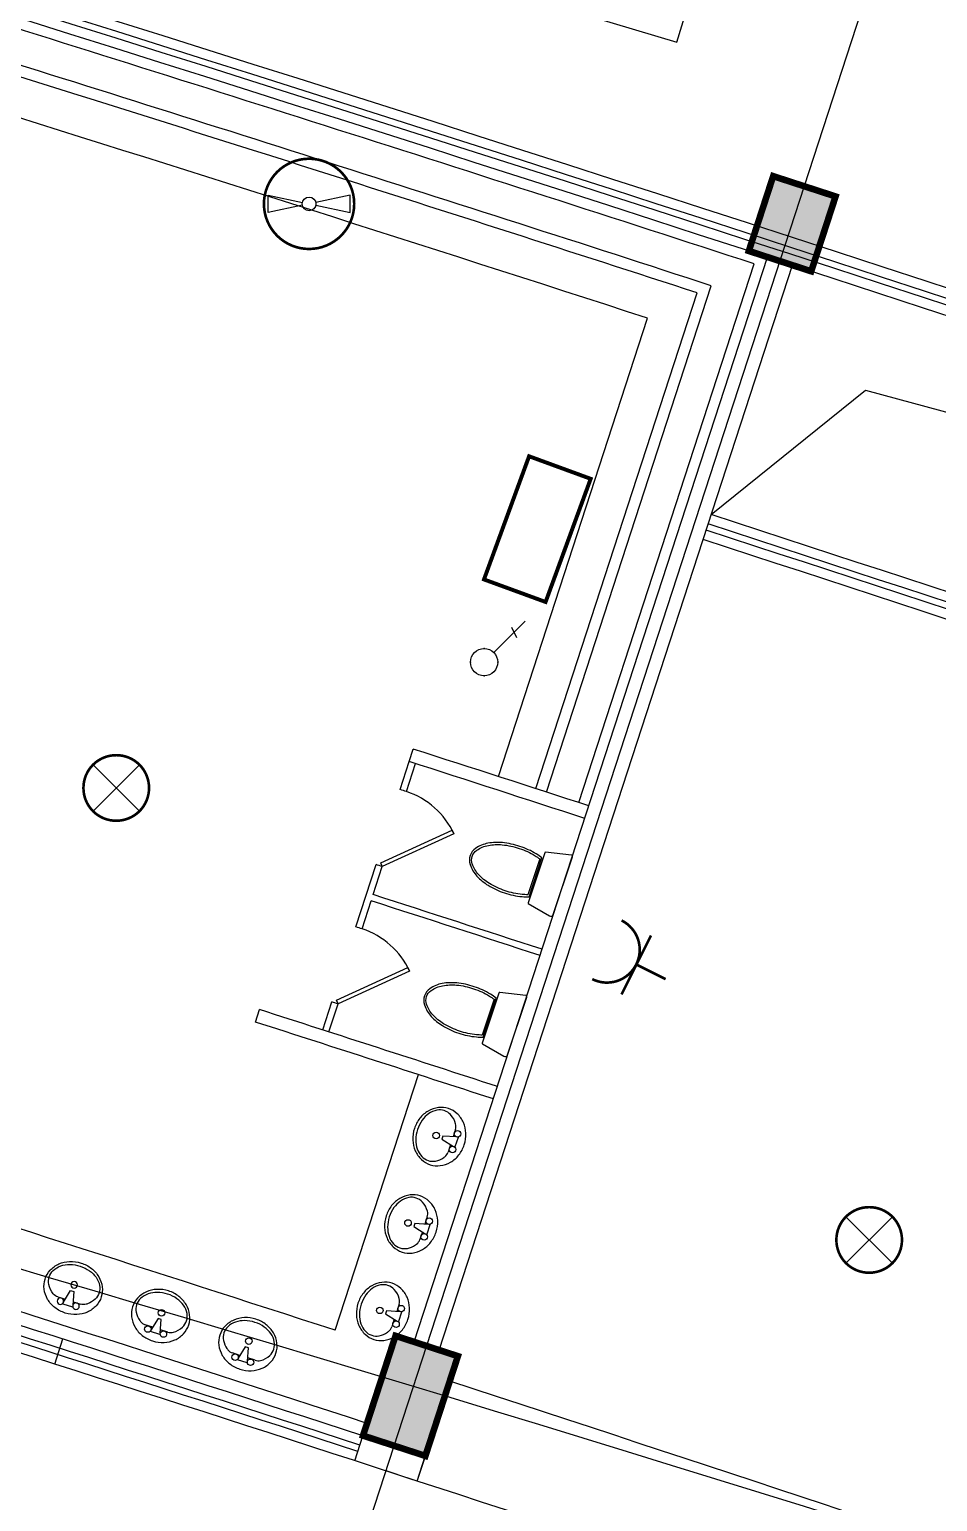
# Model space of a CAD drawing. Extents: x 24221263 to 48466785, y 43033036 to 86624613.
# Drawn here: x 24314257 to 24321179, y 43203597 to 43214820 of the extents above; entities that cross this region are included whole.
import ezdxf

# ---------------------------------------------------------------- set-up
doc = ezdxf.new("R2010")
doc.units = 0
doc.header["$MEASUREMENT"] = 0
doc.layers.get('0').update_dxf_attribs({"linetype": 'CONTINUOUS'})
for name, color, linetype in [('AC-W', 7, 'CONTINUOUS'), ('设备-动力', 3, 'CONTINUOUS'), ('设备-插座', 3, 'CONTINUOUS'), ('设备-照明', 3, 'CONTINUOUS'), ('设备-箱柜', 3, 'CONTINUOUS')]:
    doc.layers.add(name, color=color, linetype=linetype)
doc.styles.add('_TEL_DIM', font='SIMPLEX', dxfattribs={"width": 0.8, "height": 3.5, "bigfont": 'HZTXT'})
doc.styles.add('ATT', font='txt')
doc.styles.add('IDQSTYLE', font='simplex.shx', dxfattribs={"width": 0.7, "bigfont": 'hzfs1.shx'})

# ---------------------------------------------------------------- blocks, each defined once
blk = doc.blocks.new('15PLAV04')
at = {"color": 0, "linetype": 'ByBlock'}
for p, q in [((2.5, -1.5), (2.5, 1.5)), ((7, 0.5), (3, 1.5)), ((4, 1.25), (4, 3.635323)), ((7, -0.5), (7, 0.5)), ((3, -1.5), (7, -0.5)), ((4, -3.628449), (4, -1.25))]:
    blk.add_line(p, q, dxfattribs=at)
blk.add_lwpolyline([(8, 9, 0.109452), (4.986152, 8.332258, 0.102376), (2.343146, 6.363961, 0.093737), (0.622313, 3.491319, 0.088426), (0, 0, 0.088426), (0.622313, -3.491319, 0.093737), (2.343146, -6.363961, 0.102376), (4.986152, -8.332258, 0.109452), (8, -9, 0.109452), (11.013848, -8.332258, 0.102376), (13.656854, -6.363961, 0.093737), (15.377687, -3.491319, 0.088426), (16, 0, 0.088426), (15.377687, 3.491319, 0.093737), (13.656854, 6.363961, 0.102376), (11.013848, 8.332258, 0.109452)], format="xyb", close=True, dxfattribs=at)
for centre in [(3, 2.5), (9, 0), (3, -2.5)]:
    blk.add_circle(centre, 1, dxfattribs=at)
for centre, radius, start, end in [((7, 3.635323), 3, 146.09549, 180), ((11.358035, 0.706347), 8.250845, 143.130102, 146.09549), ((9.915843, 1.787992), 6.448105, 118.911201, 143.130102), ((9, 3.446272), 4.553728, 90, 118.911201), ((9, 3.446272), 4.553728, 61.088799, 90), ((8.084157, 1.787992), 6.448105, 36.869898, 61.088799), ((6.641965, 0.706347), 8.250845, 17.257939, 36.869898), ((4.368267, 0), 10.631733, 0, 17.257939), ((4.368267, 0), 10.631733, 342.742061, 0), ((7, -3.628449), 3, 180, 212.259808), ((6.641965, -0.706347), 8.250845, 323.130102, 342.742061), ((9.915843, -1.787992), 6.448105, 212.259808, 241.088799), ((9, -3.446272), 4.553728, 241.088799, 270), ((9, -3.446272), 4.553728, 270, 298.911201), ((8.084157, -1.787992), 6.448105, 298.911201, 323.130102)]:
    blk.add_arc(centre, radius, start, end, dxfattribs=at)
at = {"color": 0, "linetype": 'ByBlock', "style": 'ATT'}
for tag, p, flags in [('ITEM', (0, -17.5), 3), ('ROOM_NUMBER', (0, -26.5), 1)]:
    blk.add_attdef(tag, p, '', height=6, dxfattribs=dict(at, flags=flags))
blk = doc.blocks.new('WC-3')
for points in [[(382, 218, 0.033558), (397, 269, 0.056391), (412, 405, 0.056391), (397, 541, 0.070142), (358, 644, 0.106098), (290, 721, 0.162033), (225, 743, 0.162033), (161, 721, 0.106098), (93, 644, 0.070142), (54, 541, 0.056391), (38, 405, 0.056391), (54, 269, 0.033558), (69, 218)], [(55, 405, -0.056391), (70, 537, -0.070142), (108, 636, -0.106098), (170, 708, -0.162033), (225, 726, -0.162033), (280, 708, -0.106098), (343, 636, -0.070142), (381, 537, -0.056391), (396, 405, -0.056391), (381, 273, -0.027675), (369, 232), (81, 232, -0.027675), (70, 273, -0.056391)], [(-20, 24, 0.477064), (0, 0), (463, 0, 0.477064), (473, 12), (431, 207, 0.354037), (426, 211), (24, 211, 0.354037), (19, 207)]]:
    blk.add_lwpolyline(points, format="xyb", close=True)
blk = doc.blocks.new('HC001494')
at = {"color": 0, "linetype": 'Continuous'}
for p, q in [((-1.77, 1.77), (1.77, -1.77)), ((1.77, 1.77), (-1.77, -1.77))]:
    blk.add_line(p, q, dxfattribs=at)
at = {"color": 0, "linetype": 'Continuous', "const_width": 0.2}
blk.add_lwpolyline([(1.77, -1.77, 0.198912), (2.5, 0, 0.198912), (1.77, 1.77, 0.198912), (0, 2.5, 0.198912), (-1.77, 1.77, 0.198912), (-2.5, 0, 0.198912), (-1.77, -1.77, 0.198912), (0, -2.5, 0.198912)], format="xyb", close=True, dxfattribs=at)
at = {"color": 0, "style": 'IDQSTYLE', "width": 0.7}
blk.add_attdef('PSFHATT', (4.5, -2.5), '', height=2.5, dxfattribs=at)
blk = doc.blocks.new('HC000426')
at = {"color": 0, "linetype": 'Continuous', "const_width": 0.3}
blk.add_lwpolyline([(5, 2.5), (-5, 2.5), (-5, -2.5), (5, -2.5)], close=True, dxfattribs=at)
at = {"color": 0, "style": 'IDQSTYLE', "width": 0.7}
blk.add_attdef('PSFHATT', (7, -2.5), '', height=2.5, dxfattribs=at)
blk = doc.blocks.new('HC002207117664')
at = {"color": 0}
for p, q in [((-3.12, 0.65), (-0.51, 0.11)), ((-3.12, -0.65), (-3.12, 0.65)), ((3.12, 0.65), (0.51, 0.11)), ((3.12, -0.65), (3.12, 0.65)), ((-0.51, -0.11), (-3.12, -0.65)), ((0.51, -0.11), (3.12, -0.65))]:
    blk.add_line(p, q, dxfattribs=at)
at = {"color": 0, "const_width": 0.2}
blk.add_lwpolyline([(-3.44, 0, 1), (3.44, 0, 1), (-3.44, 0, 1.215985)], format="xyb", dxfattribs=at)
at = {"color": 0}
for radius in [3.44, 0.521]:
    blk.add_circle((0, 0), radius, dxfattribs=at)
for p in [(0, 3.44), (-3.44, 0), (3.44, 0), (0, -3.44)]:
    blk.add_point(p, dxfattribs=at)
at = {"color": 0, "style": '_TEL_DIM', "width": 0.7}
blk.add_attdef('PSFHATT', (3.56, -3.54), '', height=0.025, dxfattribs=at)
blk = doc.blocks.new('HC002297100793')
at = {"color": 0}
for p, q in [((0.74, 1.78), (3.12, 4.17)), ((2.09, 3.72), (2.47, 2.92))]:
    blk.add_line(p, q, dxfattribs=at)
blk.add_circle((0, 1.04), 1.04, dxfattribs=at)
for p in [(0, 2.08), (-1.04, 1.04), (0, 0), (1.04, 1.04)]:
    blk.add_point(p, dxfattribs=at)
at = {"color": 0, "width": 0.7}
blk.add_attdef('PSFHATT', (3.15, 0), '', height=0.025, dxfattribs=at)
blk = doc.blocks.new('HC000133')
at = {"color": 0, "linetype": 'Continuous', "const_width": 0.2}
blk.add_lwpolyline([(-2.5, 5, 0.198912), (-1.77, 3.23, 0.198912), (0, 2.5, 0.198912), (1.77, 3.23, 0.198912), (2.5, 5)], format="xyb", dxfattribs=at)
for points in [[(-2.55, 2.48), (2.48, 2.48)], [(0, 2.5), (0, 0)]]:
    blk.add_lwpolyline(points, dxfattribs=at)
at = {"color": 0, "style": 'IDQSTYLE', "width": 0.7}
blk.add_attdef('PSFHATT', (4.5, 0), '', height=2.5, dxfattribs=at)

msp = doc.modelspace()

# ---------------------------------------------------------------- hatches: boundary and pattern name
at = {"layer": 'AC-W'}
for points in [[(24319740.50246, 43213131.20502), (24320215.95293, 43212976.45733), (24320401.6873, 43213546.9858), (24319926.23683, 43213701.73349)], [(24317047.5785, 43204860.0549), (24317523.01162, 43204705.25391), (24317275.33003, 43203944.56091), (24316799.89691, 43204099.36191)]]:
    msp.add_hatch(color=7, dxfattribs=at).paths.add_polyline_path(points)

# ---------------------------------------------------------------- linework, layer by layer
at = {"layer": 'AC-W', "color": 7, "ltscale": 300}
msp.add_line((24316480.3566, 43202308.90837), (24334047.36545, 43256271.97107), dxfattribs=at)
at = {"layer": 'AC-W', "color": 7}
for p, q in [((24319192.34787, 43214722.21693), (24330982.36718, 43253990.46676)), ((24300108.01383, 43220452.15569), (24319191.86899, 43214722.36071)), ((24317190.52234, 43204813.5124), (24319883.22292, 43213085.01246)), ((24317380.69559, 43204751.592), (24320073.32672, 43213022.87873)), ((24318444.92897, 43208925.26734), (24319782.32546, 43213033.51291)), ((24318116.87428, 43209032.06212), (24319347.40765, 43212812.04304)), ((24318197.69935, 43209005.75037), (24319454.56751, 43212866.62713)), ((24317831.60934, 43209124.92715), (24318969.16392, 43212619.29367)), ((24317152.53394, 43209238.66071), (24317183.22609, 43209333.83419)), ((24317230.81213, 43209318.48595), (24317230.81283, 43209318.48812)), ((24317083.47663, 43209024.52036), (24317152.53394, 43209238.66071)), ((24317131.06267, 43209009.17212), (24317200.11999, 43209223.31247)), ((24316745.86306, 43207977.61202), (24316899.32377, 43208453.47945)), ((24316877.8525, 43208223.99086), (24316946.90982, 43208438.1312)), ((24316793.4491, 43207962.26377), (24316862.50642, 43208176.40412)), ((24316492.65289, 43207192.43076), (24316561.71021, 43207406.5711)), ((24315980.57472, 43207252.25158), (24316011.19753, 43207347.4474)), ((24316540.23963, 43207177.08469), (24316609.29625, 43207391.22286)), ((24316588.46211, 43204902.37561), (24317223.10909, 43206851.9105)), ((24314451.65396, 43204645.16114), (24314513.08651, 43204837.05128)), ((24316737.59408, 43203907.75256), (24316799.42956, 43204097.99926)), ((24316737.87018, 43203907.66282), (24316799.70577, 43204097.90948)), ((24317212.76683, 43203753.06638), (24317274.77737, 43203943.2561)), ((24317213.04285, 43203752.97639), (24317275.05349, 43203943.16607))]:
    msp.add_line(p, q, dxfattribs=at)
at = {"layer": 'AC-W', "color": 7, "const_width": 50}
for points in [[(24320215.95293, 43212976.45733), (24320401.6873, 43213546.9858), (24319926.23683, 43213701.73349), (24319740.50246, 43213131.20502)], [(24317047.5785, 43204860.0549), (24317523.01162, 43204705.25391), (24317275.33003, 43203944.56091), (24316799.89691, 43204099.36191)]]:
    msp.add_lwpolyline(points, close=True, dxfattribs=at)
at = {"layer": 'AC-W', "color": 7}
msp.add_lwpolyline([(24319454.24299, 43211121.16296), (24320630.84527, 43212069.87163), (24331945.79026, 43209006.11446)], dxfattribs=at)
for points in [[(24316946.90982, 43208438.1312), (24316934.4227, 43208465.40889), (24317479.97639, 43208715.1511), (24317492.4635, 43208687.87342)], [(24316609.29625, 43207391.22286), (24316596.80914, 43207418.50054), (24317142.36283, 43207668.24275), (24317154.84994, 43207640.96507)]]:
    msp.add_lwpolyline(points, close=True, dxfattribs=at)
at = {"layer": 'AC-W', "color": 7, "ltscale": 300}
for centre, radius, start, end in [((24148883.81275, 42687478.92908), 577222.67138, 64.04798043582, 74.81206888449), ((24200085.69196, 42822314.57016), 421812.04579, 62.5579175751, 76.2830629249), ((24203368.7725, 42828700.35855), 392631.86365, 62.5441212663, 75.7362059944)]:
    msp.add_arc(centre, radius, start, end, dxfattribs=at)
at = {"layer": 'AC-W', "color": 7}
for centre, radius, start, end in [((24148883.81275, 42687478.92908), 552922.67138, 69.3538866958, 74.1273722236), ((24148883.81275, 42687478.92908), 552847.67138, 69.3538866958, 74.1251620806), ((24148883.81275, 42687478.92908), 552797.67138, 69.3538962627, 74.1236883053), ((24148883.81275, 42687478.92908), 552722.67138, 69.3538962627, 74.1214771221), ((24148883.81275, 42687478.92908), 552642.67138, 71.9866417346, 72.6786649731), ((24148883.81275, 42687478.92908), 552382.67138, 72.0136190163, 72.651687738), ((24148883.81275, 42687478.92908), 552297.67138, 72.0224440233, 72.6428627461), ((24148883.81275, 42687478.92908), 551997.67138, 72.0536128429, 72.6116939804), ((24148883.81275, 42687478.92908), 550722.67138, 70.6583841446, 71.9575766552), ((24148883.81275, 42687478.92908), 550597.67138, 70.6583879599, 71.9575729117), ((24148883.81275, 42687478.92908), 550647.67138, 70.6583841446, 71.9575766552), ((24148883.81275, 42687478.92908), 550522.67138, 70.6583879599, 71.9575729117), ((24148875.90701, 42687428.44711), 548372.67138, 71.9792611727, 72.1262014442), ((24148875.90701, 42687428.44711), 548272.67138, 71.9792632304, 72.1262014442), ((24148875.90701, 42687428.44711), 548047.67138, 72.1209741819, 72.1262014442), ((24316946.90982, 43208438.1312), 600, 24.59724187, 72.126201443), ((24148875.90701, 42687428.44711), 547447.67138, 72.1209684528, 72.1262014442), ((24148875.90701, 42687428.44711), 547222.67138, 71.9792853983, 72.1209663012), ((24148875.90701, 42687428.44711), 547172.67138, 71.9792864315, 72.1209658228), ((24148875.90701, 42687428.44711), 546947.67138, 72.120963669, 72.1262014442), ((24316609.29625, 43207391.22286), 600, 24.59724187, 72.126201443), ((24148875.90701, 42687428.44711), 546347.67138, 72.1209579169, 72.1262014442), ((24148875.90701, 42687428.44711), 546122.67138, 71.9793076535, 72.1792663858), ((24148875.90701, 42687428.44711), 546022.67138, 71.9793097282, 72.1792684606), ((24148883.81275, 42687478.92908), 543922.67138, 72.0417179651, 72.4969379123), ((24148883.81275, 42687478.92908), 543222.67138, 71.9943614023, 72.5180210429), ((24148883.81275, 42687478.92908), 543322.67138, 71.9943614023, 72.4969282167), ((24148883.81275, 42687478.92908), 543097.67138, 71.9943614023, 72.5180234705), ((24148883.81275, 42687478.92908), 543147.67138, 71.9943614023, 72.5180224994), ((24148883.81275, 42687478.92907), 543022.67139, 71.9416349313, 72.5180249277), ((24148883.81275, 42687478.92908), 543822.67138, 70.6743156882, 71.9416782308), ((24148883.81275, 42687478.92908), 543022.67138, 70.674328355, 71.9679804358)]:
    msp.add_arc(centre, radius, start, end, dxfattribs=at)

# ---------------------------------------------------------------- block references
at = {"layer": 'AC-W', "color": 7, "rotation": 71.57385618022396}
for p in [(24318250.04314, 43208072.83983), (24317901.80111, 43207003.09568)]:
    msp.add_blockref('WC-3', p, dxfattribs=at)
at = {"layer": 'AC-W', "color": 7, "yscale": 25, "zscale": 25}
for p, xscale, rotation in [((24317571.73565, 43206317.25705), 25, 162.0091971962534), ((24317356.87121, 43205651.04892), 25, 162.0091971962534), ((24314529.83485, 43205034.18482), -25, 252.3035560138278), ((24315195.79826, 43204821.47251), 25, 72.19506024176358), ((24317142.00676, 43204984.84079), 25, 162.0091971962534), ((24315860.67999, 43204606.27085), 25, 72.04755977721315)]:
    msp.add_blockref('15PLAV04', p, dxfattribs=dict(at, xscale=xscale, rotation=rotation))
at = {"layer": '设备-动力', "color": 3, "xscale": 100, "yscale": 100, "zscale": 100}
msp.add_blockref('HC002207117664', (24316388.6596, 43213490.53415), dxfattribs=at)
at = {"layer": '设备-插座', "xscale": 100, "yscale": 100, "zscale": 100, "rotation": 63.43494882292201}
msp.add_blockref('HC000133', (24319105.89542, 43207579.7607), dxfattribs=at)
at = {"layer": '设备-照明', "xscale": 100, "yscale": 100, "zscale": 100}
for name, p in [('HC002297100793', (24317722.65012, 43209891.98605)), ('HC001494', (24314918.90146, 43209037.18059)), ('HC001494', (24320657.76238, 43205591.23837))]:
    msp.add_blockref(name, p, dxfattribs=at)
at = {"layer": '设备-箱柜', "color": 142, "xscale": 99.99999999999999, "yscale": 100, "zscale": 100, "rotation": 69.8951659030597}
msp.add_blockref('HC000426', (24318128.5301, 43211010.63724), dxfattribs=at)

doc.saveas('drawing.dxf')
